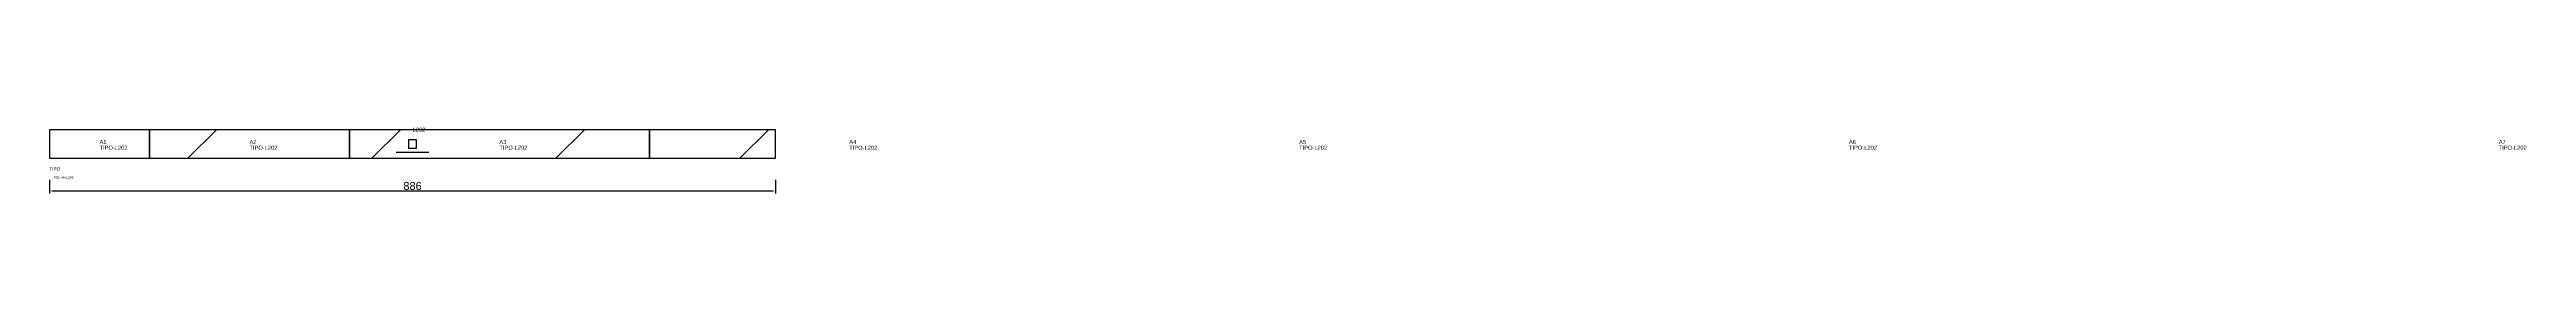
# Model space of a CAD drawing. Header units: metres. Extents: x 222 to 3245, y 124 to 204.
import ezdxf

# ---------------------------------------------------------------- set-up
doc = ezdxf.new("R2010")
doc.units = ezdxf.units.M
for name, color, linetype in [('3', 3, 'CONTINUOUS'), ('AUX00', 7, 'CONTINUOUS'), ('COTA', 241, 'CONTINUOUS'), ('FOLHA', 255, 'CONTINUOUS'), ('Hachura', 251, 'CONTINUOUS'), ('NOMENCLATURA', 7, 'CONTINUOUS'), ('Nível', 160, 'CONTINUOUS'), ('Painéis', 200, 'CONTINUOUS'), ('Pilares', 5, 'CONTINUOUS'), ('SARR_2.2x7', 40, 'CONTINUOUS')]:
    doc.layers.add(name, color=color, linetype=linetype)
doc.styles.add('ARIAL', font='Arial.ttf')
doc.styles.add('STR_STANDARD', font='arial.ttf')
doc.dimstyles.new('EZ DXF', dxfattribs={"dimtxt": 10, "dimasz": 3.5, "dimexe": 3, "dimexo": 1.5, "dimgap": 1, "dimtad": 1, "dimdec": 1, "dimdsep": 46, "dimcen": 2.5, "dimazin": 3, "dimtfac": 1, "dimtmove": 0, "dimatfit": 3})

msp = doc.modelspace()

# ---------------------------------------------------------------- hatches: boundary and pattern name
at = {"layer": 'Hachura'}
h = msp.add_hatch(dxfattribs=at)
h.set_pattern_fill('ANSI31', scale=50)
h.paths.add_polyline_path([(222.2, 166.5), (1108.2, 166.5), (1108.2, 201.5), (222.2, 201.5)])
h = msp.add_hatch(dxfattribs=at)
h.set_pattern_fill('ANSI31', scale=50)
h.paths.add_polyline_path([(222.2, 166.5), (1108.2, 166.5), (1108.2, 201.5), (222.2, 201.5)])

# ---------------------------------------------------------------- linework, layer by layer
at = {"layer": '3'}
for points in [[(344.2, 166.5), (344.2, 201.5)], [(344.2, 166.5), (344.2, 201.5)], [(588.2, 166.5), (588.2, 201.5)], [(588.2, 166.5), (588.2, 201.5)], [(954.2, 166.5), (954.2, 201.5)], [(954.2, 166.5), (954.2, 201.5)]]:
    msp.add_lwpolyline(points, close=True, dxfattribs=at)
at = {"layer": 'Painéis', "color": 200}
for p, q in [((1108.2, 201.5), (222.2, 201.5)), ((222.2, 201.5), (222.2, 166.5)), ((1108.2, 201.5), (222.2, 201.5)), ((222.2, 201.5), (222.2, 166.5)), ((1108.2, 166.5), (1108.2, 201.5)), ((1108.2, 166.5), (1108.2, 201.5)), ((222.2, 166.5), (1108.2, 166.5)), ((222.2, 166.5), (1108.2, 166.5))]:
    msp.add_line(p, q, dxfattribs=at)
at = {"layer": 'Pilares'}
msp.add_lwpolyline([(660.2, 179), (670.2, 179), (670.2, 189), (660.2, 189)], close=True, dxfattribs=at)
msp.add_lwpolyline([(660.2, 179), (670.2, 179), (670.2, 189), (660.2, 189)], close=True, dxfattribs=at)
at = {"layer": 'SARR_2.2x7'}
msp.add_line((645.2, 174), (685.2, 174), dxfattribs=at)
msp.add_line((645.2, 174), (685.2, 174), dxfattribs=at)

# ---------------------------------------------------------------- texts
at = {"layer": '3', "style": 'STR_STANDARD'}
for s, p in [('A1', (283.2, 184)), ('A1', (283.2, 184)), ('A2', (466.2, 184)), ('A2', (466.2, 184)), ('A3', (771.2, 184)), ('A3', (771.2, 184)), ('A4', (1198.2, 184)), ('A4', (1198.2, 184)), ('A5', (1747.2, 184)), ('A5', (1747.2, 184)), ('A6', (2418.2, 184)), ('A6', (2418.2, 184)), ('A7', (3211.2, 184)), ('A7', (3211.2, 184))]:
    msp.add_text(s, height=5, dxfattribs=at).set_placement(p)
at = {"layer": 'AUX00', "style": 'STR_STANDARD'}
for p in [(283.2, 177), (283.2, 177), (466.2, 177), (466.2, 177), (771.2, 177), (771.2, 177), (1198.2, 177), (1198.2, 177), (1747.2, 177), (1747.2, 177), (2418.2, 177), (2418.2, 177), (3211.2, 177), (3211.2, 177)]:
    msp.add_text('TIPO-L202', height=5, dxfattribs=at).set_placement(p)
at = {"layer": 'FOLHA'}
msp.add_text('FOLHA-L202', height=3, dxfattribs=at).set_placement((227.2, 141.5))
msp.add_text('FOLHA-L202', height=3, dxfattribs=at).set_placement((227.2, 141.5))
at = {"layer": 'NOMENCLATURA', "insert": (665.2, 204), "char_height": 5, "attachment_point": 1, "style": 'ARIAL'}
msp.add_mtext('L202', dxfattribs=at)
msp.add_mtext('L202', dxfattribs=at)
at = {"layer": 'Nível'}
msp.add_text('TIPO', height=4, dxfattribs=at).set_placement((222.2, 151.5))
msp.add_text('TIPO', height=4, dxfattribs=at).set_placement((222.2, 151.5))

# ---------------------------------------------------------------- dimensions: what is measured, and where the dimension line sits
at = {"layer": 'COTA'}
msp.add_linear_dim(base=(222.2, 126.5), p1=(222.2, 141.5), p2=(1108.2, 141.5), dimstyle='EZ DXF', dxfattribs=at).render()
msp.add_linear_dim(base=(222.2, 126.5), p1=(222.2, 141.5), p2=(1108.2, 141.5), dimstyle='EZ DXF', dxfattribs=at).render()

doc.saveas('drawing.dxf')
